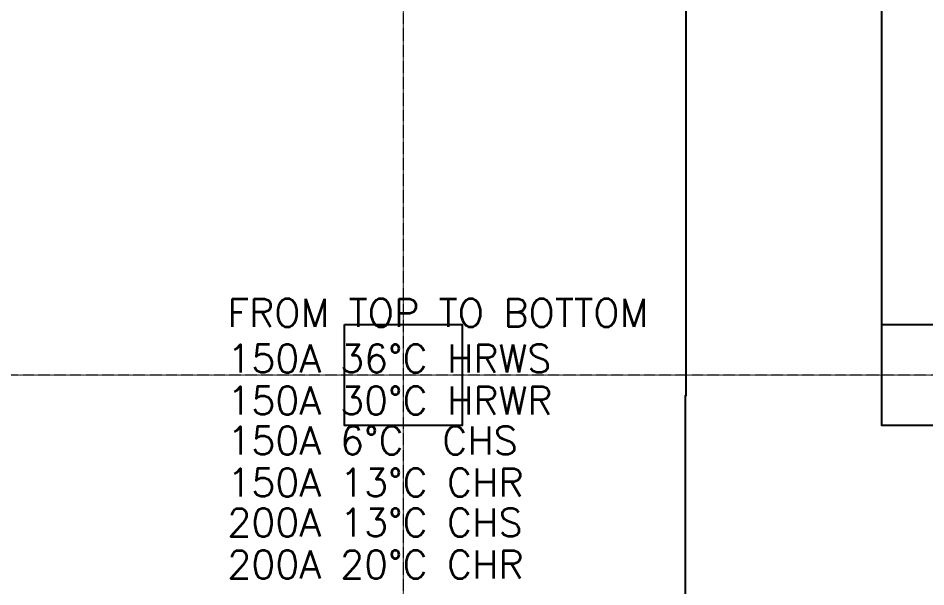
# Model space of a CAD drawing. Header units: millimetres. Extents: x -635893 to 717484, y -2208734 to -1510957.
# Drawn here: x -102925 to -86708, y -1622839 to -1612682 of the extents above; entities that cross this region are included whole.
import ezdxf
from ezdxf.enums import TextEntityAlignment as Align

# ---------------------------------------------------------------- set-up
doc = ezdxf.new("R2010")
doc.units = ezdxf.units.MM
doc.linetypes.add('IDA - Grid Line', pattern=[3500, 2000, -500, 500, -500])
doc.layers.add('000_CTCI_CSA', color=7, linetype='Continuous')
doc.layers.add('XFM1P40$0$M-PIPE-TEXT', color=250, linetype='Continuous')
doc.layers.add('A-_ANOTGRID_E', color=7, linetype='Continuous', lineweight=9)
doc.styles.add('XFM1P40$0$aa-txt', font='simplex.shx', dxfattribs={"width": 0.8, "height": 25, "bigfont": 'chineset.shx'})

msp = doc.modelspace()

# ---------------------------------------------------------------- linework, layer by layer
at = {"color": 252, "elevation": 0}
for points in [[(-81795.365, -1618157.764), (-87495.51, -1618157.764), (-87495.51, -1606157.61), (-81795.365, -1606157.61)], [(-97095.061, -1618156.826), (-94995.061, -1618156.826), (-94995.061, -1619956.826), (-97095.061, -1619956.826)], [(-87495.061, -1618156.826), (-85395.061, -1618156.826), (-85395.061, -1619956.826), (-87495.061, -1619956.826)]]:
    msp.add_lwpolyline(points, close=True, dxfattribs=at)
at = {"layer": '000_CTCI_CSA', "color": 252, "ltscale": 0.1, "elevation": 0}
msp.add_lwpolyline([(-124695.038, -1598363.102), (-90994.747, -1598363.165), (-90994.747, -1619425.492), (-91005.948, -1619425.492), (-91005.948, -1639225.491), (-121095.061, -1639248.808), (-121095.061, -1629649.452), (-124695.199, -1629649.452), (-124695.061, -1598591.092)], dxfattribs=at)
at = {"layer": 'A-_ANOTGRID_E', "color": 252, "linetype": 'IDA - Grid Line', "ltscale": 0.005}
for p, q in [((-96045.061, -1526391.026, 0), (-96045.061, -1656232.232, 0)), ((-54960.328, -1619056.826, 0), (-189425.313, -1619056.826, 0))]:
    msp.add_line(p, q, dxfattribs=at)

# ---------------------------------------------------------------- texts
at = {"layer": 'XFM1P40$0$M-PIPE-TEXT', "color": 7, "style": 'XFM1P40$0$aa-txt'}
for s, p in [('FROM TOP TO BOTTOM', (-99186.742, -1617945.366)), ('150A 36%%DC HRWS', (-99186.742, -1618762.884)), ('150A 30%%DC HRWR', (-99186.742, -1619512.836)), ('150A 6%%DC  CHS', (-99186.742, -1620226.05)), ('150A 13%%DC CHR', (-99186.742, -1620976.002)), ('200A 13%%DC CHS', (-99186.742, -1621689.216)), ('200A 20%%DC CHR', (-99186.742, -1622439.168))]:
    msp.add_text(s, height=500, dxfattribs=at).set_placement(p, align=Align.MIDDLE_LEFT)

doc.saveas('drawing.dxf')
